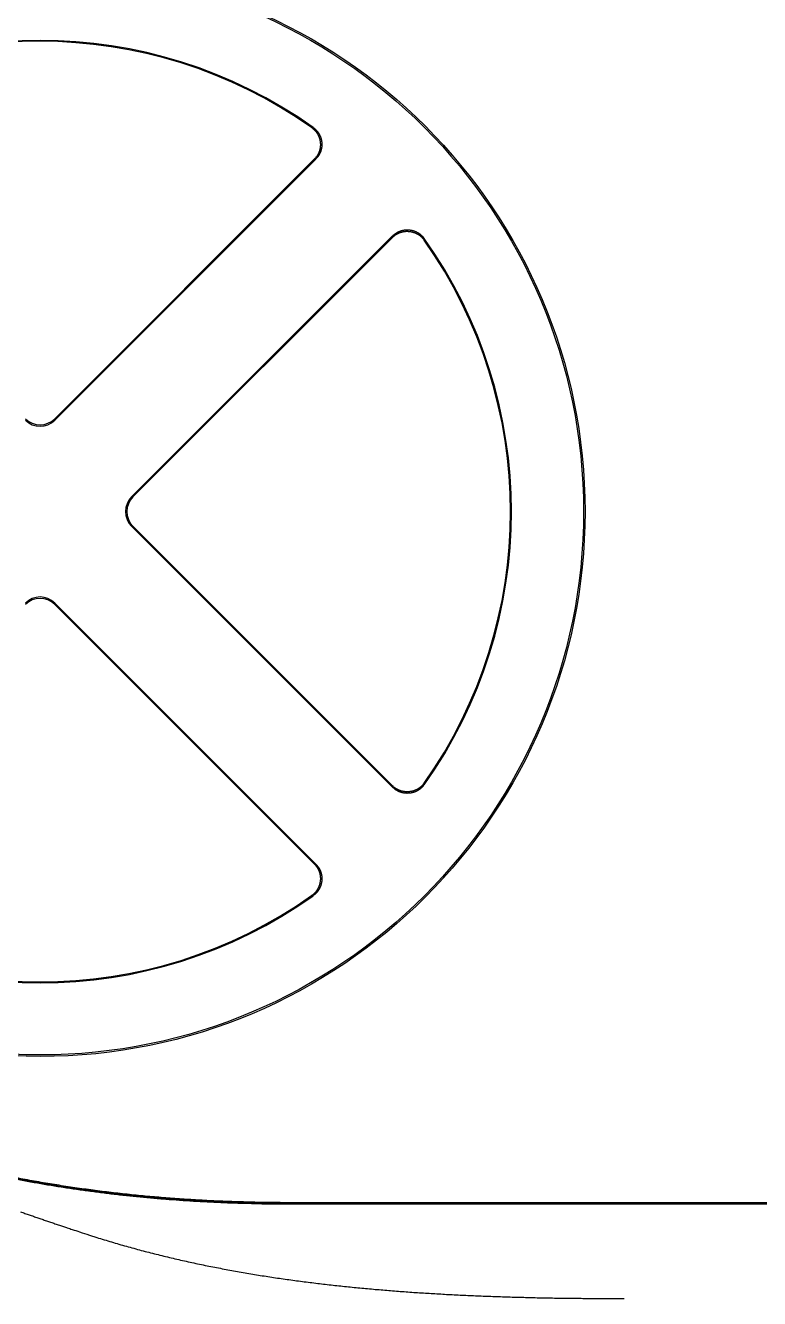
# Model space of a CAD drawing. Header units: inches. Extents: x 2 to 87, y 0 to 129.
# Drawn here: x 42.67 to 43.732, y 23.562 to 25.403 of the extents above; entities that cross this region are included whole.
import ezdxf

# ---------------------------------------------------------------- set-up
doc = ezdxf.new("R2010")
doc.units = ezdxf.units.IN
doc.header["$MEASUREMENT"] = 0
doc.layers.add('1', color=4, linetype='Continuous')

# ---------------------------------------------------------------- blocks, each defined once
blk = doc.blocks.new('CONTRL PANEL-HSPOT-15')
at = {"layer": '1', "linetype": 'Continuous'}
for p, q in [((-1.7622, 0.5131), (-2.1399, 0.1354)), ((-1.7644, 0.5129), (-2.1399, 0.1374)), ((-2.0287, 0.0243), (-1.6511, 0.4019)), ((-2.0268, 0.0243), (-1.6513, 0.3998)), ((-2.1399, 0.1374), (-2.1399, 0.1354)), ((-2.0287, 0.0243), (-2.0268, 0.0243)), ((-1.6511, -0.3958), (-2.0287, -0.0182)), ((-2.0268, -0.0182), (-2.0287, -0.0182)), ((-1.6513, -0.3937), (-2.0268, -0.0182)), ((-2.1399, -0.1293), (-1.7622, -0.507)), ((-2.1399, -0.1293), (-2.1399, -0.1313)), ((-2.1399, -0.1313), (-1.7644, -0.5068)), ((-1.8008, -0.9978), (-1.8008, -0.9968)), ((0.2023, -0.9968), (-1.8008, -0.9968)), ((-1.8008, -0.999), (-1.8008, -0.9978)), ((-1.8008, -0.9978), (0.2023, -0.9978)), ((0.2023, -0.999), (-1.8008, -0.999))]:
    blk.add_line(p, q, dxfattribs=at)
for points in [[(-1.7661, 0.5587), (-1.7661, 0.5587, 0.000001), (-1.7662, 0.5587, 0.000001), (-1.7662, 0.5587, 0.000001), (-1.7663, 0.5587, 0.000001), (-1.7663, 0.5587, 0), (-1.7664, 0.5587, 0), (-1.7665, 0.5587, 0), (-1.7665, 0.5587, 0), (-1.7666, 0.5587, 0), (-1.7666, 0.5587, 0), (-1.7667, 0.5587, 0), (-1.7667, 0.5587, 0), (-1.7668, 0.5587, 0), (-1.7668, 0.5587, 0), (-1.7669, 0.5587, 0), (-1.767, 0.5587, 0), (-1.767, 0.5587, 0), (-1.7671, 0.5587, 0), (-1.7671, 0.5587, 0), (-1.7672, 0.5587, 0), (-1.7672, 0.5587, 0), (-1.7673, 0.5587, 0), (-1.7673, 0.5587, 0), (-1.7674, 0.5586, 0), (-1.7675, 0.5586, 0), (-1.7675, 0.5586, 0), (-1.7676, 0.5586, 0), (-1.7676, 0.5586, -0.000001), (-1.7677, 0.5586, -0.000001), (-1.7677, 0.5586, -0.000001), (-1.7678, 0.5586, -0.000001), (-1.7678, 0.5586, -0.000001), (-1.7679, 0.5586, -0.000001), (-1.768, 0.5586, 0), (-1.768, 0.5586, -0.000001), (-1.7681, 0.5586, -0.000002), (-1.7682, 0.5586, -0.000001), (-1.7683, 0.5586, -0.000001)], [(-1.7683, 0.5586), (-1.7676, 0.5581, -0.006989), (-1.7668, 0.5575, -0.007117), (-1.7662, 0.5569, -0.007194), (-1.7655, 0.5564, -0.007214), (-1.7648, 0.5558, -0.007253), (-1.7642, 0.5551, -0.007288), (-1.7636, 0.5545, -0.007325), (-1.763, 0.5539, -0.007346), (-1.7624, 0.5532, -0.007371), (-1.7619, 0.5525, -0.007386), (-1.7614, 0.5518, -0.007401), (-1.7609, 0.5511, -0.007407), (-1.7604, 0.5504, -0.007412), (-1.7599, 0.5497, -0.007409), (-1.7595, 0.549, -0.007405), (-1.7591, 0.5482, -0.007393), (-1.7587, 0.5474, -0.007379), (-1.7584, 0.5467, -0.007359), (-1.758, 0.5459, -0.007336), (-1.7577, 0.5451, -0.00731), (-1.7574, 0.5443, -0.007278), (-1.7571, 0.5435, -0.007243), (-1.7569, 0.5426, -0.007175), (-1.7566, 0.5418, -0.007081), (-1.7564, 0.541, -0.007005), (-1.7563, 0.5401, -0.006937), (-1.7561, 0.5392, -0.006886), (-1.756, 0.5384, -0.006846), (-1.7559, 0.5375, -0.006821), (-1.7558, 0.5366, -0.006807), (-1.7557, 0.5358, -0.006807), (-1.7557, 0.5349, -0.006821), (-1.7557, 0.534, -0.006846), (-1.7557, 0.5332, -0.006886), (-1.7557, 0.5323, -0.006937), (-1.7558, 0.5314, -0.007005), (-1.7558, 0.5306, -0.007081), (-1.7559, 0.5297, -0.007175), (-1.7561, 0.5288, -0.007243), (-1.7562, 0.528, -0.007279), (-1.7564, 0.5272, -0.00731), (-1.7566, 0.5263, -0.007333), (-1.7568, 0.5255, -0.007361), (-1.7571, 0.5247, -0.007394), (-1.7574, 0.5239, -0.00739), (-1.7577, 0.5231, -0.007355), (-1.758, 0.5223, -0.007425), (-1.7584, 0.5215, -0.007581), (-1.7587, 0.5207, -0.007357), (-1.7591, 0.5199, -0.006855), (-1.7595, 0.5192, -0.007566), (-1.76, 0.5184, -0.009023), (-1.7605, 0.5177, -0.006789), (-1.761, 0.517, -0.002252), (-1.7614, 0.5164, -0.009594), (-1.762, 0.5156, -0.016377), (-1.763, 0.5144, -0.007852), (-1.7644, 0.5129, -0.004103)], [(-1.7661, 0.5587), (-1.7653, 0.5582, -0.006981), (-1.7646, 0.5576, -0.007108), (-1.7639, 0.5571, -0.007184), (-1.7633, 0.5565, -0.007205), (-1.7626, 0.5559, -0.007243), (-1.762, 0.5553, -0.007279), (-1.7614, 0.5546, -0.007315), (-1.7608, 0.554, -0.007337), (-1.7602, 0.5533, -0.007362), (-1.7597, 0.5527, -0.007376), (-1.7592, 0.552, -0.007391), (-1.7587, 0.5513, -0.007397), (-1.7582, 0.5506, -0.007402), (-1.7578, 0.5498, -0.007399), (-1.7573, 0.5491, -0.007394), (-1.7569, 0.5483, -0.007383), (-1.7565, 0.5476, -0.007368), (-1.7562, 0.5468, -0.007349), (-1.7558, 0.546, -0.007326), (-1.7555, 0.5452, -0.007299), (-1.7552, 0.5444, -0.007267), (-1.7549, 0.5436, -0.007233), (-1.7547, 0.5428, -0.007165), (-1.7545, 0.5419, -0.007071), (-1.7543, 0.5411, -0.006995), (-1.7541, 0.5402, -0.006928), (-1.7539, 0.5394, -0.006877), (-1.7538, 0.5385, -0.006837), (-1.7537, 0.5377, -0.006811), (-1.7536, 0.5368, -0.006798), (-1.7535, 0.5359, -0.006798), (-1.7535, 0.535, -0.006811), (-1.7535, 0.5342, -0.006837), (-1.7535, 0.5333, -0.006877), (-1.7535, 0.5324, -0.006928), (-1.7536, 0.5316, -0.006995), (-1.7537, 0.5307, -0.007071), (-1.7538, 0.5298, -0.007164), (-1.7539, 0.529, -0.007233), (-1.7541, 0.5282, -0.007268), (-1.7543, 0.5273, -0.007298), (-1.7545, 0.5265, -0.007321), (-1.7547, 0.5257, -0.007349), (-1.7549, 0.5248, -0.007382), (-1.7552, 0.524, -0.007378), (-1.7555, 0.5232, -0.007343), (-1.7559, 0.5224, -0.007413), (-1.7562, 0.5217, -0.007569), (-1.7566, 0.5209, -0.007345), (-1.757, 0.5201, -0.006844), (-1.7574, 0.5194, -0.007554), (-1.7578, 0.5186, -0.009008), (-1.7583, 0.5179, -0.006779), (-1.7588, 0.5172, -0.002248), (-1.7592, 0.5165, -0.009579), (-1.7599, 0.5158, -0.016352), (-1.7609, 0.5146, -0.007841), (-1.7622, 0.5131, -0.004097)], [(-1.7622, 0.5131), (-1.7623, 0.5131, 0.000009), (-1.7623, 0.5131, 0.000009), (-1.7624, 0.5131, 0.000009), (-1.7625, 0.5131, 0.000009), (-1.7625, 0.5131, 0.00001), (-1.7626, 0.513, 0.00001), (-1.7626, 0.513, 0.00001), (-1.7627, 0.513, 0.00001), (-1.7627, 0.513, 0.000011), (-1.7628, 0.513, 0.000011), (-1.7628, 0.513, 0.000011), (-1.7629, 0.513, 0.000011), (-1.7629, 0.513, 0.000012), (-1.763, 0.513, 0.000012), (-1.7631, 0.513, 0.000012), (-1.7631, 0.513, 0.000012), (-1.7632, 0.513, 0.000013), (-1.7632, 0.513, 0.000013), (-1.7633, 0.513, 0.000013), (-1.7633, 0.513, 0.000013), (-1.7634, 0.513, 0.000013), (-1.7634, 0.513, 0.000014), (-1.7635, 0.513, 0.000014), (-1.7635, 0.513, 0.000014), (-1.7636, 0.513, 0.000014), (-1.7636, 0.513, 0.000015), (-1.7637, 0.513, 0.000015), (-1.7638, 0.5129, 0.000016), (-1.7638, 0.5129, 0.000015), (-1.7639, 0.5129, 0.000014), (-1.7639, 0.5129, 0.000016), (-1.764, 0.5129, 0.00002), (-1.764, 0.5129, 0.000015), (-1.7641, 0.5129, 0.000005), (-1.7641, 0.5129, 0.000022), (-1.7642, 0.5129, 0.000039), (-1.7643, 0.5129, 0.000019), (-1.7644, 0.5129, 0.00001)], [(-1.6513, 0.3998), (-1.6506, 0.4004, -0.006992), (-1.6499, 0.401, -0.007119), (-1.6493, 0.4016, -0.007196), (-1.6486, 0.4021, -0.007216), (-1.6479, 0.4027, -0.007255), (-1.6472, 0.4032, -0.00729), (-1.6464, 0.4037, -0.007326), (-1.6457, 0.4042, -0.007348), (-1.645, 0.4046, -0.007373), (-1.6442, 0.405, -0.007387), (-1.6434, 0.4054, -0.007402), (-1.6427, 0.4058, -0.007408), (-1.6419, 0.4061, -0.007413), (-1.6411, 0.4065, -0.00741), (-1.6403, 0.4068, -0.007405), (-1.6395, 0.4071, -0.007393), (-1.6387, 0.4073, -0.007379), (-1.6378, 0.4075, -0.00736), (-1.637, 0.4077, -0.007337), (-1.6362, 0.4079, -0.00731), (-1.6353, 0.4081, -0.007278), (-1.6345, 0.4082, -0.007243), (-1.6336, 0.4083, -0.007175), (-1.6327, 0.4084, -0.007081), (-1.6319, 0.4085, -0.007005), (-1.631, 0.4085, -0.006937), (-1.6301, 0.4085, -0.006886), (-1.6293, 0.4085, -0.006846), (-1.6284, 0.4084, -0.006821), (-1.6275, 0.4084, -0.006807), (-1.6266, 0.4083, -0.006807), (-1.6258, 0.4082, -0.006821), (-1.6249, 0.4081, -0.006846), (-1.6241, 0.4079, -0.006886), (-1.6232, 0.4077, -0.006937), (-1.6224, 0.4075, -0.007005), (-1.6215, 0.4073, -0.007081), (-1.6207, 0.407, -0.007175), (-1.6199, 0.4068, -0.007243), (-1.6191, 0.4065, -0.007279), (-1.6183, 0.4061, -0.00731), (-1.6175, 0.4058, -0.007333), (-1.6167, 0.4054, -0.007361), (-1.6159, 0.405, -0.007395), (-1.6152, 0.4046, -0.00739), (-1.6144, 0.4042, -0.007356), (-1.6137, 0.4038, -0.007425), (-1.613, 0.4033, -0.007582), (-1.6123, 0.4028, -0.007358), (-1.6116, 0.4023, -0.006856), (-1.611, 0.4017, -0.007567), (-1.6103, 0.4011, -0.009025), (-1.6096, 0.4005, -0.006791), (-1.609, 0.4, -0.002252), (-1.6085, 0.3994, -0.009596), (-1.6078, 0.3987, -0.016382), (-1.6068, 0.3975, -0.007855), (-1.6056, 0.3959, -0.004104)], [(-1.6511, 0.4019), (-1.6504, 0.4025, -0.00698), (-1.6498, 0.4032, -0.007107), (-1.6491, 0.4037, -0.007184), (-1.6484, 0.4043, -0.007204), (-1.6477, 0.4048, -0.007243), (-1.647, 0.4054, -0.007278), (-1.6463, 0.4058, -0.007314), (-1.6455, 0.4063, -0.007336), (-1.6448, 0.4068, -0.007361), (-1.644, 0.4072, -0.007376), (-1.6433, 0.4076, -0.007391), (-1.6425, 0.408, -0.007396), (-1.6417, 0.4083, -0.007402), (-1.6409, 0.4086, -0.007399), (-1.6401, 0.4089, -0.007394), (-1.6393, 0.4092, -0.007383), (-1.6385, 0.4095, -0.007368), (-1.6377, 0.4097, -0.007349), (-1.6368, 0.4099, -0.007326), (-1.636, 0.4101, -0.007299), (-1.6352, 0.4102, -0.007267), (-1.6343, 0.4104, -0.007233), (-1.6334, 0.4105, -0.007165), (-1.6326, 0.4106, -0.007071), (-1.6317, 0.4106, -0.006995), (-1.6309, 0.4106, -0.006928), (-1.63, 0.4107, -0.006877), (-1.6291, 0.4106, -0.006837), (-1.6282, 0.4106, -0.006811), (-1.6274, 0.4105, -0.006798), (-1.6265, 0.4105, -0.006798), (-1.6256, 0.4104, -0.006811), (-1.6248, 0.4102, -0.006837), (-1.6239, 0.4101, -0.006877), (-1.6231, 0.4099, -0.006928), (-1.6222, 0.4097, -0.006995), (-1.6214, 0.4095, -0.007071), (-1.6206, 0.4092, -0.007164), (-1.6197, 0.4089, -0.007233), (-1.6189, 0.4086, -0.007268), (-1.6181, 0.4083, -0.007298), (-1.6173, 0.408, -0.007321), (-1.6166, 0.4076, -0.00735), (-1.6158, 0.4072, -0.007383), (-1.6151, 0.4068, -0.007378), (-1.6143, 0.4064, -0.007344), (-1.6136, 0.4059, -0.007413), (-1.6129, 0.4055, -0.00757), (-1.6122, 0.405, -0.007345), (-1.6115, 0.4044, -0.006845), (-1.6108, 0.4039, -0.007555), (-1.6102, 0.4033, -0.00901), (-1.6095, 0.4027, -0.00678), (-1.6089, 0.4022, -0.002249), (-1.6083, 0.4016, -0.009581), (-1.6077, 0.4009, -0.016355), (-1.6067, 0.3997, -0.007843), (-1.6054, 0.3981, -0.004098)], [(-1.6513, 0.3998), (-1.6513, 0.3998, 0.000004), (-1.6513, 0.3999, 0.000004), (-1.6512, 0.3999, 0.000004), (-1.6512, 0.4, 0.000005), (-1.6512, 0.4, 0.000005), (-1.6512, 0.4001, 0.000006), (-1.6512, 0.4001, 0.000006), (-1.6512, 0.4002, 0.000006), (-1.6512, 0.4002, 0.000007), (-1.6512, 0.4003, 0.000007), (-1.6512, 0.4003, 0.000008), (-1.6512, 0.4004, 0.000008), (-1.6512, 0.4005, 0.000009), (-1.6512, 0.4005, 0.000009), (-1.6512, 0.4006, 0.000009), (-1.6512, 0.4006, 0.00001), (-1.6512, 0.4007, 0.00001), (-1.6512, 0.4007, 0.000011), (-1.6512, 0.4008, 0.000011), (-1.6512, 0.4008, 0.000012), (-1.6512, 0.4009, 0.000012), (-1.6512, 0.4009, 0.000013), (-1.6512, 0.401, 0.000013), (-1.6512, 0.401, 0.000013), (-1.6511, 0.4011, 0.000014), (-1.6511, 0.4012, 0.000014), (-1.6511, 0.4012, 0.000015), (-1.6511, 0.4013, 0.000016), (-1.6511, 0.4013, 0.000015), (-1.6511, 0.4014, 0.000015), (-1.6511, 0.4014, 0.000017), (-1.6511, 0.4015, 0.000021), (-1.6511, 0.4015, 0.000016), (-1.6511, 0.4016, 0.000005), (-1.6511, 0.4016, 0.000024), (-1.6511, 0.4017, 0.000043), (-1.6511, 0.4018, 0.000021), (-1.6511, 0.4019, 0.000011)], [(-1.6056, 0.3959), (-1.6056, 0.3959, 0.000011), (-1.6056, 0.396, 0.000011), (-1.6055, 0.396, 0.000011), (-1.6055, 0.3961, 0.000011), (-1.6055, 0.3961, 0.000011), (-1.6055, 0.3962, 0.000012), (-1.6055, 0.3963, 0.000012), (-1.6055, 0.3963, 0.000012), (-1.6055, 0.3964, 0.000012), (-1.6055, 0.3964, 0.000012), (-1.6055, 0.3965, 0.000012), (-1.6055, 0.3965, 0.000012), (-1.6055, 0.3966, 0.000012), (-1.6055, 0.3966, 0.000012), (-1.6055, 0.3967, 0.000012), (-1.6055, 0.3968, 0.000012), (-1.6055, 0.3968, 0.000013), (-1.6055, 0.3969, 0.000013), (-1.6055, 0.3969, 0.000013), (-1.6055, 0.397, 0.000013), (-1.6055, 0.397, 0.000013), (-1.6055, 0.3971, 0.000013), (-1.6055, 0.3971, 0.000013), (-1.6055, 0.3972, 0.000013), (-1.6055, 0.3972, 0.000013), (-1.6055, 0.3973, 0.000013), (-1.6055, 0.3974, 0.000013), (-1.6055, 0.3974, 0.000014), (-1.6055, 0.3975, 0.000013), (-1.6055, 0.3975, 0.000013), (-1.6055, 0.3976, 0.000014), (-1.6054, 0.3976, 0.000017), (-1.6054, 0.3977, 0.000013), (-1.6054, 0.3977, 0.000004), (-1.6054, 0.3978, 0.000018), (-1.6054, 0.3979, 0.000032), (-1.6054, 0.398, 0.000016), (-1.6054, 0.3981, 0.000008)], [(-1.6056, -0.3898), (-1.6061, -0.3905, -0.006992), (-1.6066, -0.3912, -0.007119), (-1.6072, -0.3919, -0.007196), (-1.6078, -0.3926, -0.007216), (-1.6084, -0.3932, -0.007255), (-1.609, -0.3939, -0.00729), (-1.6096, -0.3945, -0.007326), (-1.6103, -0.395, -0.007348), (-1.6109, -0.3956, -0.007373), (-1.6116, -0.3962, -0.007387), (-1.6123, -0.3967, -0.007403), (-1.613, -0.3972, -0.007408), (-1.6137, -0.3977, -0.007413), (-1.6144, -0.3981, -0.00741), (-1.6152, -0.3985, -0.007405), (-1.6159, -0.399, -0.007394), (-1.6167, -0.3993, -0.00738), (-1.6175, -0.3997, -0.00736), (-1.6183, -0.4, -0.007337), (-1.6191, -0.4004, -0.00731), (-1.6199, -0.4007, -0.007278), (-1.6207, -0.4009, -0.007243), (-1.6215, -0.4012, -0.007175), (-1.6224, -0.4014, -0.007081), (-1.6232, -0.4016, -0.007005), (-1.6241, -0.4018, -0.006937), (-1.6249, -0.402, -0.006886), (-1.6258, -0.4021, -0.006846), (-1.6266, -0.4022, -0.006821), (-1.6275, -0.4023, -0.006807), (-1.6284, -0.4023, -0.006807), (-1.6293, -0.4024, -0.006821), (-1.6301, -0.4024, -0.006846), (-1.631, -0.4024, -0.006886), (-1.6319, -0.4024, -0.006937), (-1.6327, -0.4023, -0.007005), (-1.6336, -0.4022, -0.007081), (-1.6345, -0.4021, -0.007175), (-1.6353, -0.402, -0.007243), (-1.6362, -0.4018, -0.007279), (-1.637, -0.4016, -0.00731), (-1.6378, -0.4014, -0.007333), (-1.6387, -0.4012, -0.007361), (-1.6395, -0.401, -0.007395), (-1.6403, -0.4007, -0.00739), (-1.6411, -0.4004, -0.007356), (-1.6419, -0.4001, -0.007426), (-1.6427, -0.3997, -0.007582), (-1.6434, -0.3993, -0.007358), (-1.6442, -0.3989, -0.006856), (-1.645, -0.3985, -0.007568), (-1.6457, -0.3981, -0.009025), (-1.6465, -0.3976, -0.006791), (-1.6472, -0.3971, -0.002252), (-1.6478, -0.3967, -0.009597), (-1.6486, -0.396, -0.016383), (-1.6498, -0.395, -0.007855), (-1.6513, -0.3937, -0.004105)], [(-1.6511, -0.3958), (-1.6511, -0.3958, 0.000021), (-1.6511, -0.3957, 0.000021), (-1.6511, -0.3957, 0.000021), (-1.6511, -0.3956, 0.00002), (-1.6511, -0.3955, 0.000019), (-1.6511, -0.3955, 0.000019), (-1.6511, -0.3954, 0.000018), (-1.6511, -0.3954, 0.000018), (-1.6511, -0.3953, 0.000017), (-1.6511, -0.3953, 0.000017), (-1.6511, -0.3952, 0.000016), (-1.6511, -0.3952, 0.000016), (-1.6511, -0.3951, 0.000015), (-1.6511, -0.3951, 0.000015), (-1.6511, -0.395, 0.000014), (-1.6512, -0.395, 0.000014), (-1.6512, -0.3949, 0.000013), (-1.6512, -0.3948, 0.000013), (-1.6512, -0.3948, 0.000012), (-1.6512, -0.3947, 0.000012), (-1.6512, -0.3947, 0.000011), (-1.6512, -0.3946, 0.000011), (-1.6512, -0.3946, 0.00001), (-1.6512, -0.3945, 0.00001), (-1.6512, -0.3945, 0.000009), (-1.6512, -0.3944, 0.000009), (-1.6512, -0.3944, 0.000008), (-1.6512, -0.3943, 0.000008), (-1.6512, -0.3943, 0.000007), (-1.6512, -0.3942, 0.000007), (-1.6512, -0.3941, 0.000007), (-1.6512, -0.3941, 0.000007), (-1.6512, -0.394, 0.000005), (-1.6512, -0.394, 0.000003), (-1.6512, -0.3939, 0.000006), (-1.6512, -0.3939, 0.000008), (-1.6513, -0.3938, 0.000004), (-1.6513, -0.3937, 0.000002)], [(-1.6054, -0.392), (-1.606, -0.3927, -0.006983), (-1.6065, -0.3934, -0.00711), (-1.6071, -0.3941, -0.007187), (-1.6077, -0.3948, -0.007207), (-1.6083, -0.3954, -0.007245), (-1.6089, -0.3961, -0.007281), (-1.6095, -0.3967, -0.007317), (-1.6102, -0.3972, -0.007338), (-1.6108, -0.3978, -0.007363), (-1.6115, -0.3984, -0.007377), (-1.6122, -0.3989, -0.007393), (-1.6129, -0.3994, -0.007398), (-1.6136, -0.3998, -0.007403), (-1.6143, -0.4003, -0.0074), (-1.6151, -0.4007, -0.007395), (-1.6158, -0.4011, -0.007383), (-1.6166, -0.4015, -0.007369), (-1.6173, -0.4019, -0.007349), (-1.6181, -0.4022, -0.007326), (-1.6189, -0.4025, -0.007299), (-1.6197, -0.4028, -0.007267), (-1.6206, -0.4031, -0.007233), (-1.6214, -0.4034, -0.007165), (-1.6222, -0.4036, -0.007071), (-1.6231, -0.4038, -0.006995), (-1.6239, -0.404, -0.006928), (-1.6248, -0.4041, -0.006877), (-1.6256, -0.4043, -0.006837), (-1.6265, -0.4044, -0.006811), (-1.6274, -0.4044, -0.006798), (-1.6282, -0.4045, -0.006798), (-1.6291, -0.4045, -0.006811), (-1.63, -0.4046, -0.006837), (-1.6309, -0.4045, -0.006877), (-1.6317, -0.4045, -0.006928), (-1.6326, -0.4045, -0.006995), (-1.6334, -0.4044, -0.007071), (-1.6343, -0.4043, -0.007164), (-1.6352, -0.4041, -0.007233), (-1.636, -0.404, -0.007268), (-1.6368, -0.4038, -0.007298), (-1.6377, -0.4036, -0.007321), (-1.6385, -0.4034, -0.007349), (-1.6393, -0.4031, -0.007382), (-1.6401, -0.4028, -0.007378), (-1.6409, -0.4025, -0.007343), (-1.6417, -0.4022, -0.007412), (-1.6425, -0.4019, -0.007569), (-1.6433, -0.4015, -0.007344), (-1.644, -0.4011, -0.006843), (-1.6448, -0.4007, -0.007553), (-1.6455, -0.4002, -0.009007), (-1.6463, -0.3997, -0.006778), (-1.647, -0.3993, -0.002248), (-1.6476, -0.3988, -0.009577), (-1.6484, -0.3982, -0.016349), (-1.6496, -0.3972, -0.007839), (-1.6511, -0.3958, -0.004096)], [(-1.6054, -0.392), (-1.6054, -0.3919, 0.000013), (-1.6054, -0.3919, 0.000014), (-1.6054, -0.3918, 0.000013), (-1.6054, -0.3918, 0.000013), (-1.6054, -0.3917, 0.000013), (-1.6054, -0.3917, 0.000013), (-1.6054, -0.3916, 0.000013), (-1.6054, -0.3915, 0.000013), (-1.6055, -0.3915, 0.000013), (-1.6055, -0.3914, 0.000013), (-1.6055, -0.3914, 0.000013), (-1.6055, -0.3913, 0.000013), (-1.6055, -0.3913, 0.000013), (-1.6055, -0.3912, 0.000013), (-1.6055, -0.3912, 0.000013), (-1.6055, -0.3911, 0.000013), (-1.6055, -0.391, 0.000013), (-1.6055, -0.391, 0.000013), (-1.6055, -0.3909, 0.000013), (-1.6055, -0.3909, 0.000013), (-1.6055, -0.3908, 0.000013), (-1.6055, -0.3908, 0.000013), (-1.6055, -0.3907, 0.000013), (-1.6055, -0.3907, 0.000013), (-1.6055, -0.3906, 0.000012), (-1.6055, -0.3905, 0.000012), (-1.6055, -0.3905, 0.000012), (-1.6055, -0.3904, 0.000013), (-1.6055, -0.3904, 0.000012), (-1.6055, -0.3903, 0.000011), (-1.6055, -0.3903, 0.000013), (-1.6055, -0.3902, 0.000015), (-1.6055, -0.3902, 0.000011), (-1.6055, -0.3901, 0.000004), (-1.6055, -0.39, 0.000016), (-1.6055, -0.39, 0.000027), (-1.6056, -0.3899, 0.000013), (-1.6056, -0.3898, 0.000007)], [(-1.7644, -0.5068), (-1.7638, -0.5074, -0.006992), (-1.7632, -0.5081, -0.00712), (-1.7626, -0.5088, -0.007197), (-1.762, -0.5095, -0.007217), (-1.7615, -0.5102, -0.007255), (-1.761, -0.5109, -0.007291), (-1.7605, -0.5116, -0.007327), (-1.76, -0.5123, -0.007349), (-1.7595, -0.5131, -0.007374), (-1.7591, -0.5138, -0.007388), (-1.7587, -0.5146, -0.007403), (-1.7584, -0.5154, -0.007409), (-1.758, -0.5162, -0.007414), (-1.7577, -0.517, -0.007411), (-1.7574, -0.5178, -0.007406), (-1.7571, -0.5186, -0.007394), (-1.7568, -0.5194, -0.00738), (-1.7566, -0.5202, -0.00736), (-1.7564, -0.5211, -0.007337), (-1.7562, -0.5219, -0.00731), (-1.7561, -0.5227, -0.007278), (-1.7559, -0.5236, -0.007243), (-1.7558, -0.5245, -0.007175), (-1.7558, -0.5253, -0.007081), (-1.7557, -0.5262, -0.007005), (-1.7557, -0.5271, -0.006937), (-1.7557, -0.5279, -0.006886), (-1.7557, -0.5288, -0.006846), (-1.7557, -0.5297, -0.006821), (-1.7558, -0.5305, -0.006807), (-1.7559, -0.5314, -0.006807), (-1.756, -0.5323, -0.006821), (-1.7561, -0.5331, -0.006846), (-1.7563, -0.534, -0.006886), (-1.7564, -0.5349, -0.006937), (-1.7566, -0.5357, -0.007005), (-1.7569, -0.5365, -0.007081), (-1.7571, -0.5374, -0.007175), (-1.7574, -0.5382, -0.007243), (-1.7577, -0.539, -0.007279), (-1.758, -0.5398, -0.007309), (-1.7584, -0.5406, -0.007333), (-1.7587, -0.5414, -0.007361), (-1.7591, -0.5421, -0.007394), (-1.7595, -0.5429, -0.007389), (-1.7599, -0.5436, -0.007355), (-1.7604, -0.5443, -0.007425), (-1.7609, -0.545, -0.007581), (-1.7614, -0.5457, -0.007357), (-1.7619, -0.5464, -0.006855), (-1.7624, -0.5471, -0.007566), (-1.763, -0.5478, -0.009024), (-1.7636, -0.5484, -0.00679), (-1.7642, -0.549, -0.002252), (-1.7647, -0.5496, -0.009595), (-1.7655, -0.5503, -0.01638), (-1.7667, -0.5512, -0.007854), (-1.7683, -0.5525, -0.004104)], [(-1.7622, -0.507), (-1.7616, -0.5076, -0.006983), (-1.761, -0.5083, -0.00711), (-1.7604, -0.509, -0.007186), (-1.7599, -0.5097, -0.007206), (-1.7593, -0.5104, -0.007244), (-1.7588, -0.5111, -0.00728), (-1.7583, -0.5118, -0.007316), (-1.7578, -0.5125, -0.007337), (-1.7574, -0.5133, -0.007362), (-1.757, -0.514, -0.007376), (-1.7566, -0.5148, -0.007391), (-1.7562, -0.5156, -0.007397), (-1.7559, -0.5163, -0.007402), (-1.7555, -0.5171, -0.007399), (-1.7552, -0.5179, -0.007394), (-1.7549, -0.5187, -0.007382), (-1.7547, -0.5196, -0.007368), (-1.7545, -0.5204, -0.007349), (-1.7543, -0.5212, -0.007326), (-1.7541, -0.5221, -0.007299), (-1.7539, -0.5229, -0.007267), (-1.7538, -0.5237, -0.007233), (-1.7537, -0.5246, -0.007165), (-1.7536, -0.5255, -0.007071), (-1.7535, -0.5263, -0.006995), (-1.7535, -0.5272, -0.006928), (-1.7535, -0.5281, -0.006877), (-1.7535, -0.5289, -0.006837), (-1.7535, -0.5298, -0.006811), (-1.7536, -0.5307, -0.006798), (-1.7537, -0.5316, -0.006798), (-1.7538, -0.5324, -0.006811), (-1.7539, -0.5333, -0.006837), (-1.7541, -0.5341, -0.006877), (-1.7543, -0.535, -0.006928), (-1.7545, -0.5358, -0.006995), (-1.7547, -0.5367, -0.007071), (-1.7549, -0.5375, -0.007164), (-1.7552, -0.5383, -0.007233), (-1.7555, -0.5391, -0.007268), (-1.7558, -0.5399, -0.007299), (-1.7562, -0.5407, -0.007322), (-1.7565, -0.5415, -0.00735), (-1.7569, -0.5422, -0.007383), (-1.7573, -0.543, -0.007379), (-1.7578, -0.5437, -0.007345), (-1.7582, -0.5445, -0.007414), (-1.7587, -0.5452, -0.007571), (-1.7592, -0.5459, -0.007347), (-1.7597, -0.5466, -0.006846), (-1.7602, -0.5472, -0.007556), (-1.7608, -0.5479, -0.009011), (-1.7614, -0.5486, -0.006781), (-1.762, -0.5492, -0.002249), (-1.7625, -0.5497, -0.009583), (-1.7633, -0.5504, -0.016358), (-1.7645, -0.5514, -0.007844), (-1.7661, -0.5526, -0.004099)], [(-1.7644, -0.5068), (-1.7643, -0.5068, 0.000005), (-1.7643, -0.5068, 0.000005), (-1.7642, -0.5068, 0.000005), (-1.7642, -0.5068, 0.000005), (-1.7641, -0.5068, 0.000005), (-1.7641, -0.5068, 0.000004), (-1.764, -0.5068, 0.000004), (-1.764, -0.5068, 0.000004), (-1.7639, -0.5068, 0.000004), (-1.7639, -0.5068, 0.000003), (-1.7638, -0.5068, 0.000003), (-1.7638, -0.5068, 0.000003), (-1.7637, -0.5069, 0.000003), (-1.7636, -0.5069, 0.000002), (-1.7636, -0.5069, 0.000002), (-1.7635, -0.5069, 0.000002), (-1.7635, -0.5069, 0.000002), (-1.7634, -0.5069, 0.000001), (-1.7634, -0.5069, 0.000001), (-1.7633, -0.5069, 0.000001), (-1.7633, -0.5069, 0.000001), (-1.7632, -0.5069, 0), (-1.7632, -0.5069, 0), (-1.7631, -0.5069, 0), (-1.7631, -0.5069, 0), (-1.763, -0.5069, -0.000001), (-1.7629, -0.5069, -0.000001), (-1.7629, -0.5069, -0.000001), (-1.7628, -0.5069, -0.000001), (-1.7628, -0.5069, -0.000001), (-1.7627, -0.5069, -0.000002), (-1.7627, -0.5069, -0.000003), (-1.7626, -0.5069, -0.000002), (-1.7626, -0.5069, 0), (-1.7625, -0.507, -0.000004), (-1.7625, -0.507, -0.000008), (-1.7624, -0.507, -0.000004), (-1.7622, -0.507, -0.000002)], [(-1.7683, -0.5525), (-1.7682, -0.5525, 0.000016), (-1.7682, -0.5525, 0.000016), (-1.7681, -0.5525, 0.000016), (-1.7681, -0.5525, 0.000016), (-1.768, -0.5525, 0.000016), (-1.768, -0.5525, 0.000016), (-1.7679, -0.5525, 0.000016), (-1.7678, -0.5525, 0.000016), (-1.7678, -0.5525, 0.000016), (-1.7677, -0.5525, 0.000016), (-1.7677, -0.5525, 0.000016), (-1.7676, -0.5525, 0.000016), (-1.7676, -0.5525, 0.000016), (-1.7675, -0.5525, 0.000016), (-1.7675, -0.5525, 0.000016), (-1.7674, -0.5526, 0.000016), (-1.7673, -0.5526, 0.000016), (-1.7673, -0.5526, 0.000016), (-1.7672, -0.5526, 0.000016), (-1.7672, -0.5526, 0.000016), (-1.7671, -0.5526, 0.000016), (-1.7671, -0.5526, 0.000016), (-1.767, -0.5526, 0.000017), (-1.767, -0.5526, 0.000017), (-1.7669, -0.5526, 0.000017), (-1.7668, -0.5526, 0.000017), (-1.7668, -0.5526, 0.000017), (-1.7667, -0.5526, 0.000017), (-1.7667, -0.5526, 0.000017), (-1.7666, -0.5526, 0.000016), (-1.7666, -0.5526, 0.000017), (-1.7665, -0.5526, 0.000021), (-1.7665, -0.5526, 0.000016), (-1.7664, -0.5526, 0.000005), (-1.7664, -0.5526, 0.000022), (-1.7663, -0.5526, 0.000039), (-1.7662, -0.5526, 0.000019), (-1.7661, -0.5526, 0.00001)], [(-1.8008, -0.999), (-1.8205, -0.9989, -0.002121), (-1.8403, -0.9987, -0.002099), (-1.86, -0.9982, -0.002107), (-1.8799, -0.9977, -0.00215), (-1.8997, -0.9969, -0.002182), (-1.9196, -0.996, -0.002211), (-1.9394, -0.9949, -0.002239), (-1.9593, -0.9936, -0.002275), (-1.9792, -0.9921, -0.002306), (-1.9991, -0.9904, -0.002342), (-2.019, -0.9885, -0.002375), (-2.0388, -0.9865, -0.002414), (-2.0587, -0.9843, -0.002449), (-2.0785, -0.9818, -0.00249), (-2.0983, -0.9792, -0.002527), (-2.1181, -0.9763, -0.00257), (-2.1378, -0.9733, -0.002609), (-2.1576, -0.97, -0.002653), (-2.1772, -0.9665, -0.002694), (-2.1969, -0.9629, -0.002742)], [(-2.1957, -0.9618, 0.001831), (-2.1827, -0.9643, 0.001808), (-2.1697, -0.9666, 0.001785), (-2.1567, -0.9689, 0.001768), (-2.1436, -0.9711, 0.001753), (-2.1305, -0.9732, 0.001739), (-2.1175, -0.9752, 0.001722), (-2.1044, -0.9771, 0.001707), (-2.0912, -0.9789, 0.001691), (-2.0781, -0.9806, 0.001677), (-2.065, -0.9823, 0.001661), (-2.0518, -0.9838, 0.001646), (-2.0387, -0.9853, 0.001629), (-2.0255, -0.9867, 0.001616), (-2.0123, -0.988, 0.001602), (-1.9991, -0.9892, 0.001584), (-1.986, -0.9903, 0.001559), (-1.9728, -0.9914, 0.001558), (-1.9595, -0.9923, 0.001572), (-1.9463, -0.9932, 0.001515), (-1.9331, -0.994, 0.001405), (-1.92, -0.9947, 0.00153), (-1.9067, -0.9954, 0.001793), (-1.893, -0.9959, 0.001361), (-1.8802, -0.9964, 0.000491), (-1.8686, -0.9968, 0.001872), (-1.8537, -0.9972, 0.00316), (-1.8308, -0.9975, 0.001542), (-1.8008, -0.9978, 0.00082)], [(-1.8008, -0.9968), (-1.814, -0.9967, -0.00139), (-1.8272, -0.9966, -0.001383), (-1.8405, -0.9964, -0.001389), (-1.8537, -0.9962, -0.001409), (-1.8669, -0.9958, -0.001424), (-1.8802, -0.9954, -0.001438), (-1.8934, -0.9949, -0.001451), (-1.9066, -0.9944, -0.001467), (-1.9198, -0.9937, -0.00148), (-1.9331, -0.993, -0.001496), (-1.9463, -0.9922, -0.00151), (-1.9595, -0.9913, -0.001525), (-1.9727, -0.9904, -0.001539), (-1.9859, -0.9893, -0.001555), (-1.9991, -0.9882, -0.001569), (-2.0122, -0.987, -0.001585), (-2.0254, -0.9857, -0.001599), (-2.0386, -0.9843, -0.001615), (-2.0517, -0.9828, -0.00163), (-2.0649, -0.9813, -0.001646), (-2.078, -0.9797, -0.00166), (-2.0911, -0.9779, -0.001677), (-2.1042, -0.9761, -0.001691), (-2.1173, -0.9742, -0.001707), (-2.1304, -0.9722, -0.001722), (-2.1435, -0.9701, -0.001739), (-2.1565, -0.9679, -0.001753), (-2.1695, -0.9657, -0.001768), (-2.1826, -0.9633, -0.001785), (-2.1956, -0.9608, -0.001808)], [(-2.1893, -1.01, 0.000387), (-2.1831, -1.0122, 0.000385), (-2.1769, -1.0144, 0.000381), (-2.1707, -1.0165, 0.000383), (-2.1645, -1.0187, 0.000388), (-2.1583, -1.0208, 0.000376), (-2.152, -1.0229, 0.00035), (-2.1459, -1.025, 0.000384), (-2.1396, -1.0272, 0.000454), (-2.1332, -1.0293, 0.000345), (-2.1272, -1.0313, 0.000121), (-2.1217, -1.0332, 0.000481), (-2.1147, -1.0355, 0.000821), (-2.1039, -1.039, 0.000401), (-2.0897, -1.0437, 0.000213)], [(-2.0897, -1.0437), (-2.0791, -1.0471, 0.001949), (-2.0684, -1.0504, 0.001962), (-2.0577, -1.0536, 0.00195), (-2.047, -1.0568, 0.00191), (-2.0363, -1.0599, 0.00188), (-2.0255, -1.0628, 0.001853), (-2.0147, -1.0658, 0.001828), (-2.0039, -1.0686, 0.001798), (-1.9931, -1.0713, 0.001772), (-1.9822, -1.074, 0.001743), (-1.9714, -1.0766, 0.001718), (-1.9605, -1.0792, 0.001689), (-1.9496, -1.0816, 0.001664), (-1.9387, -1.084, 0.001635), (-1.9277, -1.0863, 0.00161), (-1.9168, -1.0886, 0.001582), (-1.9058, -1.0907, 0.001557), (-1.8948, -1.0928, 0.001529), (-1.8839, -1.0949, 0.001503), (-1.8729, -1.0969, 0.001475), (-1.8618, -1.0988, 0.001449), (-1.8508, -1.1006, 0.001421), (-1.8398, -1.1024, 0.001396), (-1.8288, -1.1041, 0.001367), (-1.8177, -1.1058, 0.001342), (-1.8067, -1.1074, 0.001313), (-1.7956, -1.1089, 0.001288), (-1.7845, -1.1104, 0.00126), (-1.7734, -1.1118, 0.001234), (-1.7623, -1.1132, 0.001206), (-1.7513, -1.1145, 0.001181), (-1.7401, -1.1158, 0.001153), (-1.729, -1.117, 0.001127), (-1.7179, -1.1182, 0.001099), (-1.7068, -1.1193, 0.001075), (-1.6957, -1.1204, 0.001049), (-1.6846, -1.1214, 0.001028), (-1.6734, -1.1224, 0.001005), (-1.6623, -1.1233, 0.000984), (-1.6512, -1.1242, 0.000961), (-1.64, -1.1251, 0.00094), (-1.6289, -1.1259, 0.000917), (-1.6177, -1.1267, 0.000896), (-1.6066, -1.1274, 0.000873), (-1.5954, -1.1281, 0.000852), (-1.5843, -1.1287, 0.000829), (-1.5731, -1.1294, 0.000809), (-1.562, -1.1299, 0.000785), (-1.5508, -1.1305, 0.000765), (-1.5397, -1.131, 0.000742), (-1.5285, -1.1315, 0.000721), (-1.5173, -1.1319, 0.000697), (-1.5062, -1.1323, 0.000679), (-1.495, -1.1327, 0.000661), (-1.4838, -1.1331, 0.000643), (-1.4727, -1.1334, 0.000623), (-1.4615, -1.1337, 0.000612), (-1.4503, -1.134, 0.000604), (-1.4391, -1.1343, 0.000574), (-1.428, -1.1345, 0.000525), (-1.4169, -1.1347, 0.000556), (-1.4057, -1.1348, 0.000628), (-1.3941, -1.135, 0.000476), (-1.3833, -1.1351, 0.000191), (-1.3735, -1.1352, 0.000618), (-1.361, -1.1353, 0.00099), (-1.3416, -1.1354, 0.00048), (-1.3163, -1.1355, 0.000258)]]:
    blk.add_lwpolyline(points, format="xyb", dxfattribs=at)
for radius in [0.7883, 0.7861]:
    blk.add_circle((-2.1611, 0.003), radius, dxfattribs=at)
for centre, radius, start, end in [((-2.1611, 0.003), 0.6818, 54.5911, 125.4089), ((-2.1611, 0.003), 0.6804, 54.7367, 125.2633), ((-2.1611, 0.003), 0.6804, 324.7367, 35.2633), ((-2.1611, 0.003), 0.6818, 324.5911, 35.4089), ((-2.1611, 0.1586), 0.03, 225.0211, 314.9789), ((-2.1611, 0.1566), 0.03, 225.0211, 314.9789), ((-2.0075, 0.003), 0.03, 135.0211, 224.9789), ((-2.0055, 0.003), 0.03, 135.0211, 224.9789), ((-2.1611, -0.1505), 0.03, 45.0211, 134.9789), ((-2.1611, -0.1525), 0.03, 45.0211, 134.9789), ((-2.1611, 0.003), 0.6804, 234.7367, 305.2633), ((-2.1611, 0.003), 0.6818, 234.5911, 305.4089)]:
    blk.add_arc(centre, radius, start, end, dxfattribs=at)
blk = doc.blocks.new('2018 HOT SPOT STRIDE')
at = {"layer": '1', "color": 2}
blk.add_arc((42.368, -9.8187), 18.0959, 49.29532, 131.38349, dxfattribs=at)
at = {"layer": '1'}
blk.add_blockref('CONTRL PANEL-HSPOT-15', (42.5196, 3.5875), dxfattribs=at)

msp = doc.modelspace()

# ---------------------------------------------------------------- block references
msp.add_blockref('2018 HOT SPOT STRIDE', (2.3326, 21.1096))

doc.saveas('drawing.dxf')
